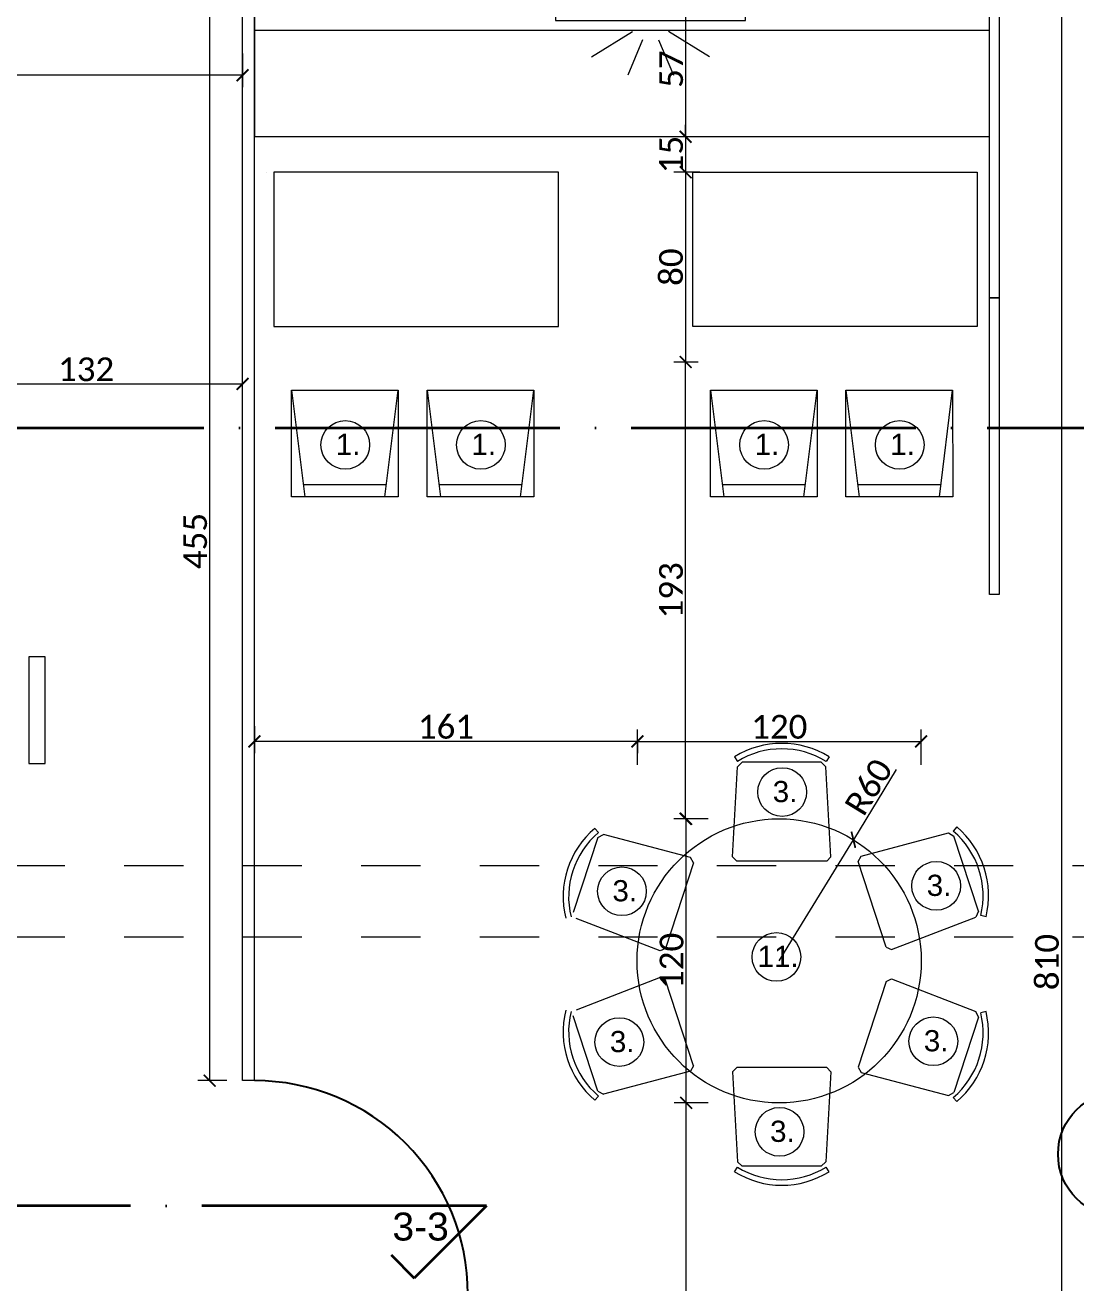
# Model space of a CAD drawing. Header units: centimetres. Extents: x -26724 to 60145, y -23645 to 6771.
# Drawn here: x -18802 to -18359, y -1786 to -1255 of the extents above; entities that cross this region are included whole.
import ezdxf

# ---------------------------------------------------------------- set-up
doc = ezdxf.new("R2010")
doc.units = ezdxf.units.CM
doc.linetypes.add('ACAD_ISO04W100', pattern=[30, 24, -3, 0, -3])
doc.linetypes.add('DALEKOVOD_VN', pattern=[5, 2.5, -2.5])
for name, color, linetype, lineweight in [('2.IZGLED', 7, 'Continuous', 13), ('4.KOTE', 88, 'Continuous', 15), ('namestaj', 8, 'Continuous', 9), ('namjestaj', 150, 'Continuous', 5), ('otvori', 5, 'Continuous', 20), ('vrata', 83, 'Continuous', 18)]:
    doc.layers.add(name, color=color, linetype=linetype, lineweight=lineweight)
doc.layers.add('IZGLED 2', color=253, linetype='Continuous', lineweight=9, true_color=0x828282)
doc.layers.add('pozicije', color=7, linetype='Continuous')
doc.styles.add('0.15', font='arial.ttf', dxfattribs={"height": 0.15})
doc.styles.get("Standard").update_dxf_attribs({"font": 'calibri.ttf'})
doc.dimstyles.new('ja 1 50', dxfattribs={"dimtxt": 10, "dimasz": 5, "dimexe": 5, "dimexo": 5, "dimgap": 1, "dimtad": 1, "dimdec": 0, "dimtxsty": 'Standard', "dimblk": 'ARCHTICK', "dimcen": 2.5, "dimclrd": 256, "dimclrt": 7, "dimadec": 0, "dimazin": 0, "dimtfac": 1, "dimtdec": 0, "dimtix": 1, "dimtmove": 1, "dimatfit": 3, "dimldrblk": 'ARCHTICK', "dimfxl": 10, "dimfxlon": 1, "dimlwd": 0, "dimlwe": 9, "dimarcsym": 0})

# ---------------------------------------------------------------- blocks, each defined once
blk = doc.blocks.new('UYYYYUUUUY')
at = {"layer": 'namestaj'}
for p, q in [((5448.04, -7059.31), (5437.38, -7076.64)), ((5424.75, -7104.17), (5424.75, -7064.17)), ((5424.75, -7064.17), (5427.75, -7064.17)), ((5440.91, -7080.76), (5455.81, -7074.54)), ((5440.91, -7087.58), (5455.81, -7093.79)), ((5448.04, -7109.03), (5437.38, -7091.7)), ((5427.75, -7104.17), (5424.75, -7104.17))]:
    blk.add_line(p, q, dxfattribs=at)
blk.add_lwpolyline([(5432.75, -7124.17), (5432.75, -7044.17), (5427.75, -7044.17), (5427.75, -7124.17), (5432.75, -7124.17)], dxfattribs=at)
blk = doc.blocks.new('_ArchTick')
at = {"color": 0, "linetype": 'ByBlock', "const_width": 0.15}
blk.add_lwpolyline([(-0.5, -0.5), (0.5, 0.5)], dxfattribs=at)
blk = doc.blocks.new('*D2517')
at = {"layer": '4.KOTE', "color": 0, "lineweight": 9, "transparency": 16777216}
for p, q in [((-18710.07, -1267.23), (-18710.07, -1281.39)), ((-18950.07, -1268.06), (-18950.07, -1281.39))]:
    blk.add_line(p, q, dxfattribs=at)
at = {"layer": '4.KOTE', "lineweight": 0, "transparency": 16777216}
blk.add_line((-18710.07, -1276.39), (-18950.07, -1276.39), dxfattribs=at)
at = {"layer": 'Defpoints', "color": 0, "transparency": 16777216}
for p in [(-18710.07, -1242.76, 13.5), (-18950.07, -1255.26, 13.5), (-18950.07, -1276.39)]:
    blk.add_point(p, dxfattribs=at)
at = {"layer": '4.KOTE', "lineweight": 0, "transparency": 16777216, "xscale": 5, "yscale": 5, "zscale": 5, "rotation": 180}
blk.add_blockref('_ArchTick', (-18950.07, -1276.39), dxfattribs=at)
at = {"layer": '4.KOTE', "lineweight": 0, "transparency": 16777216, "xscale": 5, "yscale": 5, "zscale": 5}
blk.add_blockref('_ArchTick', (-18710.07, -1276.39), dxfattribs=at)
at = {"layer": '4.KOTE', "color": 7, "transparency": 16777216, "insert": (-18830.07, -1270.26), "char_height": 10, "attachment_point": 5}
blk.add_mtext('240', dxfattribs=at)
blk = doc.blocks.new('*D2620')
at = {"layer": '4.KOTE', "color": 0, "lineweight": 9, "transparency": 16777216}
for p, q in [((-18513.69, -1709.65), (-18528.03, -1709.65)), ((-18518.57, -1903.24), (-18528.03, -1903.24))]:
    blk.add_line(p, q, dxfattribs=at)
at = {"layer": '4.KOTE', "lineweight": 0, "transparency": 16777216}
blk.add_line((-18523.03, -1903.24), (-18523.03, -1709.65), dxfattribs=at)
at = {"layer": 'Defpoints', "color": 0, "transparency": 16777216}
for p in [(-18523.03, -1709.65), (-18484.18, -1709.65, 13.5), (-18506.07, -1903.24, 27)]:
    blk.add_point(p, dxfattribs=at)
at = {"layer": '4.KOTE', "lineweight": 0, "transparency": 16777216, "xscale": 5, "yscale": 5, "zscale": 5}
for p, rotation in [((-18523.03, -1709.65), 90), ((-18523.03, -1903.24), 270)]:
    blk.add_blockref('_ArchTick', p, dxfattribs=dict(at, rotation=rotation))
at = {"layer": '4.KOTE', "color": 7, "transparency": 16777216, "insert": (-18529.15, -1806.45), "char_height": 10, "attachment_point": 5, "rotation": 90}
blk.add_mtext('194', dxfattribs=at)
blk = doc.blocks.new('*D2621')
at = {"layer": '4.KOTE', "color": 0, "lineweight": 9, "transparency": 16777216}
for p, q in [((-18513.69, -1589.86), (-18528.03, -1589.86)), ((-18513.69, -1709.65), (-18528.03, -1709.65))]:
    blk.add_line(p, q, dxfattribs=at)
at = {"layer": '4.KOTE', "lineweight": 0, "transparency": 16777216}
blk.add_line((-18523.03, -1709.65), (-18523.03, -1589.86), dxfattribs=at)
at = {"layer": 'Defpoints', "color": 0, "lineweight": 50, "transparency": 16777216}
for p in [(-18523.03, -1589.86), (-18484.21, -1589.86, 13.5), (-18484.18, -1709.65, 13.5)]:
    blk.add_point(p, dxfattribs=at)
at = {"layer": '4.KOTE', "lineweight": 0, "transparency": 16777216, "xscale": 5, "yscale": 5, "zscale": 5}
for p, rotation in [((-18523.03, -1589.86), 90), ((-18523.03, -1709.65), 270)]:
    blk.add_blockref('_ArchTick', p, dxfattribs=dict(at, rotation=rotation))
at = {"layer": '4.KOTE', "color": 7, "transparency": 16777216, "insert": (-18529.15, -1649.76), "char_height": 10, "attachment_point": 5, "rotation": 90}
blk.add_mtext('120', dxfattribs=at)
blk = doc.blocks.new('*D2622')
at = {"layer": '4.KOTE', "color": 0, "lineweight": 9, "transparency": 16777216}
for p, q in [((-18543.59, -1567.11), (-18543.59, -1552.24)), ((-18423.96, -1567.11), (-18423.96, -1552.24))]:
    blk.add_line(p, q, dxfattribs=at)
at = {"layer": '4.KOTE', "lineweight": 0, "transparency": 16777216}
blk.add_line((-18543.59, -1557.24), (-18423.96, -1557.24), dxfattribs=at)
at = {"layer": 'Defpoints', "color": 0, "lineweight": 50, "transparency": 16777216}
for p in [(-18423.96, -1557.24), (-18543.59, -1653.71, 13.5), (-18423.96, -1651.79, 13.5)]:
    blk.add_point(p, dxfattribs=at)
at = {"layer": '4.KOTE', "lineweight": 0, "transparency": 16777216, "xscale": 5, "yscale": 5, "zscale": 5, "rotation": 180}
blk.add_blockref('_ArchTick', (-18543.59, -1557.24), dxfattribs=at)
at = {"layer": '4.KOTE', "lineweight": 0, "transparency": 16777216, "xscale": 5, "yscale": 5, "zscale": 5}
blk.add_blockref('_ArchTick', (-18423.96, -1557.24), dxfattribs=at)
at = {"layer": '4.KOTE', "color": 7, "transparency": 16777216, "insert": (-18483.78, -1551.12), "char_height": 10, "attachment_point": 5}
blk.add_mtext('120', dxfattribs=at)
blk = doc.blocks.new('*D2426')
at = {"layer": '4.KOTE', "color": 0, "lineweight": 9, "transparency": 16777216}
for p, q in [((-18705.07, -1550.86), (-18705.07, -1562.24)), ((-18543.59, -1557.24), (-18543.59, -1562.24))]:
    blk.add_line(p, q, dxfattribs=at)
at = {"layer": '4.KOTE', "lineweight": 0, "transparency": 16777216}
blk.add_line((-18543.59, -1557.24), (-18705.07, -1557.24), dxfattribs=at)
at = {"layer": 'Defpoints', "color": 0, "transparency": 16777216}
for p in [(-18705.07, -1546.5, 13.5), (-18543.59, -1552.24), (-18705.07, -1557.24)]:
    blk.add_point(p, dxfattribs=at)
at = {"layer": '4.KOTE', "lineweight": 0, "transparency": 16777216, "xscale": 5, "yscale": 5, "zscale": 5, "rotation": 180}
blk.add_blockref('_ArchTick', (-18705.07, -1557.24), dxfattribs=at)
at = {"layer": '4.KOTE', "lineweight": 0, "transparency": 16777216, "xscale": 5, "yscale": 5, "zscale": 5}
blk.add_blockref('_ArchTick', (-18543.59, -1557.24), dxfattribs=at)
at = {"layer": '4.KOTE', "color": 7, "transparency": 16777216, "insert": (-18624.33, -1551.12), "char_height": 10, "attachment_point": 5}
blk.add_mtext('161', dxfattribs=at)
blk = doc.blocks.new('*D2427')
at = {"layer": '4.KOTE', "color": 0, "lineweight": 9, "transparency": 16777216}
for p, q in [((-18517.13, -1245.26), (-18528.27, -1245.26)), ((-18517.13, -1302.35), (-18528.27, -1302.35))]:
    blk.add_line(p, q, dxfattribs=at)
at = {"layer": '4.KOTE', "lineweight": 0, "transparency": 16777216}
blk.add_line((-18523.27, -1245.26), (-18523.27, -1302.35), dxfattribs=at)
at = {"layer": 'Defpoints', "color": 0, "transparency": 16777216}
for p in [(-18513.3, -1245.26, 13.5), (-18523.27, -1302.35), (-18513.3, -1302.35, 13.5)]:
    blk.add_point(p, dxfattribs=at)
at = {"layer": '4.KOTE', "lineweight": 0, "transparency": 16777216, "xscale": 5, "yscale": 5, "zscale": 5}
for p, rotation in [((-18523.27, -1245.26), 90), ((-18523.27, -1302.35), 270)]:
    blk.add_blockref('_ArchTick', p, dxfattribs=dict(at, rotation=rotation))
at = {"layer": '4.KOTE', "color": 7, "transparency": 16777216, "insert": (-18529.34, -1273.8), "char_height": 10, "attachment_point": 5, "rotation": 90}
blk.add_mtext('57', dxfattribs=at)
blk = doc.blocks.new('*D2428')
at = {"layer": '4.KOTE', "lineweight": 0, "transparency": 16777216}
for p, q in [((-18523.27, -1302.35), (-18523.27, -1297.35)), ((-18523.27, -1302.35), (-18523.27, -1317.28)), ((-18523.27, -1317.28), (-18523.27, -1322.28))]:
    blk.add_line(p, q, dxfattribs=at)
at = {"layer": '4.KOTE', "color": 0, "lineweight": 9, "transparency": 16777216}
for p, q in [((-18517.13, -1302.35), (-18528.27, -1302.35)), ((-18517.3, -1317.28), (-18528.27, -1317.28))]:
    blk.add_line(p, q, dxfattribs=at)
at = {"layer": 'Defpoints', "color": 0, "transparency": 16777216}
for p in [(-18513.3, -1302.35, 13.5), (-18523.27, -1317.28), (-18499.35, -1317.28, 27)]:
    blk.add_point(p, dxfattribs=at)
at = {"layer": '4.KOTE', "lineweight": 0, "transparency": 16777216, "xscale": 5, "yscale": 5, "zscale": 5}
for p, rotation in [((-18523.27, -1302.35), 270), ((-18523.27, -1317.28), 90)]:
    blk.add_blockref('_ArchTick', p, dxfattribs=dict(at, rotation=rotation))
at = {"layer": '4.KOTE', "color": 7, "transparency": 16777216, "insert": (-18529.35, -1309.81), "char_height": 10, "attachment_point": 5, "rotation": 90}
blk.add_mtext('15', dxfattribs=at)
blk = doc.blocks.new('*D2429')
at = {"layer": '4.KOTE', "color": 0, "lineweight": 9, "transparency": 16777216}
for p, q in [((-18517.3, -1317.28), (-18528.27, -1317.28)), ((-18519.66, -1397.28), (-18528.27, -1397.28))]:
    blk.add_line(p, q, dxfattribs=at)
at = {"layer": '4.KOTE', "lineweight": 0, "transparency": 16777216}
blk.add_line((-18523.27, -1317.28), (-18523.27, -1397.28), dxfattribs=at)
at = {"layer": 'Defpoints', "color": 0, "transparency": 16777216}
for p in [(-18499.35, -1317.28, 27), (-18523.27, -1397.28), (-18509.37, -1397.28, 27)]:
    blk.add_point(p, dxfattribs=at)
at = {"layer": '4.KOTE', "lineweight": 0, "transparency": 16777216, "xscale": 5, "yscale": 5, "zscale": 5}
for p, rotation in [((-18523.27, -1317.28), 90), ((-18523.27, -1397.28), 270)]:
    blk.add_blockref('_ArchTick', p, dxfattribs=dict(at, rotation=rotation))
at = {"layer": '4.KOTE', "color": 7, "transparency": 16777216, "insert": (-18529.39, -1357.28), "char_height": 10, "attachment_point": 5, "rotation": 90}
blk.add_mtext('80', dxfattribs=at)
blk = doc.blocks.new('*D2423')
at = {"layer": '4.KOTE', "lineweight": 0, "transparency": 16777216}
for p in [(-18434.42, -1569.14), (-18483.82, -1649.76)]:
    blk.add_line(p, (-18452.52, -1598.69), dxfattribs=at)
at = {"layer": 'Defpoints', "color": 0, "transparency": 16777216}
for p in [(-18452.52, -1598.69, 13.5), (-18483.82, -1649.76, 13.5)]:
    blk.add_point(p, dxfattribs=at)
at = {"layer": '4.KOTE', "lineweight": 0, "transparency": 16777216, "xscale": 5, "yscale": 5, "zscale": 5, "rotation": 238.4960786267557}
blk.add_blockref('_ArchTick', (-18452.52, -1598.69), dxfattribs=at)
at = {"layer": '4.KOTE', "color": 7, "transparency": 16777216, "insert": (-18446.08, -1576.46), "char_height": 10, "attachment_point": 5, "rotation": 58.4961}
blk.add_mtext('R60', dxfattribs=at)
blk = doc.blocks.new('*D2630')
at = {"layer": '4.KOTE', "color": 0, "lineweight": 9, "transparency": 16777216}
for p, q in [((-18842.08, -1416.45), (-18842.08, -1401.52)), ((-18710.07, -1416.42), (-18710.07, -1401.52))]:
    blk.add_line(p, q, dxfattribs=at)
at = {"layer": '4.KOTE', "lineweight": 0, "transparency": 16777216}
blk.add_line((-18842.08, -1406.52), (-18710.07, -1406.52), dxfattribs=at)
at = {"layer": 'Defpoints', "color": 0, "transparency": 16777216}
for p in [(-18710.07, -1406.52), (-18710.07, -1514.72, 13.5), (-18842.08, -1542, 13.5)]:
    blk.add_point(p, dxfattribs=at)
at = {"layer": '4.KOTE', "lineweight": 0, "transparency": 16777216, "xscale": 5, "yscale": 5, "zscale": 5, "rotation": 180}
blk.add_blockref('_ArchTick', (-18842.08, -1406.52), dxfattribs=at)
at = {"layer": '4.KOTE', "lineweight": 0, "transparency": 16777216, "xscale": 5, "yscale": 5, "zscale": 5}
blk.add_blockref('_ArchTick', (-18710.07, -1406.52), dxfattribs=at)
at = {"layer": '4.KOTE', "color": 7, "transparency": 16777216, "insert": (-18776.08, -1400.4), "char_height": 10, "attachment_point": 5}
blk.add_mtext('132', dxfattribs=at)
blk = doc.blocks.new('*D2635')
at = {"layer": '4.KOTE', "color": 0, "lineweight": 9, "transparency": 16777216}
for p, q in [((-18517.98, -1397.28), (-18528.27, -1397.28)), ((-18521.67, -1589.86), (-18528.27, -1589.86))]:
    blk.add_line(p, q, dxfattribs=at)
at = {"layer": '4.KOTE', "lineweight": 0, "transparency": 16777216}
blk.add_line((-18523.27, -1589.86), (-18523.27, -1397.28), dxfattribs=at)
at = {"layer": 'Defpoints', "color": 0, "transparency": 16777216}
for p in [(-18523.27, -1397.28), (-18502.81, -1397.28, 27), (-18516.67, -1589.86)]:
    blk.add_point(p, dxfattribs=at)
at = {"layer": '4.KOTE', "lineweight": 0, "transparency": 16777216, "xscale": 5, "yscale": 5, "zscale": 5}
for p, rotation in [((-18523.27, -1397.28), 90), ((-18523.27, -1589.86), 270)]:
    blk.add_blockref('_ArchTick', p, dxfattribs=dict(at, rotation=rotation))
at = {"layer": '4.KOTE', "color": 7, "transparency": 16777216, "insert": (-18529.39, -1493.57), "char_height": 10, "attachment_point": 5, "rotation": 90}
blk.add_mtext('193', dxfattribs=at)
blk = doc.blocks.new('*D2646')
at = {"layer": '4.KOTE', "color": 0, "lineweight": 9, "transparency": 16777216}
for p, q in [((-18374.71, -1245.26), (-18359.74, -1245.26)), ((-18374.57, -2055.26), (-18359.74, -2055.26))]:
    blk.add_line(p, q, dxfattribs=at)
at = {"layer": '4.KOTE', "lineweight": 0, "transparency": 16777216}
blk.add_line((-18364.74, -1245.26), (-18364.74, -2055.26), dxfattribs=at)
at = {"layer": 'Defpoints', "color": 0, "transparency": 16777216}
for p in [(-18587.34, -1245.26, 13.5), (-18449.41, -2055.26, 13.5), (-18364.74, -2055.26)]:
    blk.add_point(p, dxfattribs=at)
at = {"layer": '4.KOTE', "lineweight": 0, "transparency": 16777216, "xscale": 5, "yscale": 5, "zscale": 5}
for p, rotation in [((-18364.74, -1245.26), 90), ((-18364.74, -2055.26), 270)]:
    blk.add_blockref('_ArchTick', p, dxfattribs=dict(at, rotation=rotation))
at = {"layer": '4.KOTE', "color": 7, "transparency": 16777216, "insert": (-18370.86, -1650.26), "char_height": 10, "attachment_point": 5, "rotation": 90}
blk.add_mtext('810', dxfattribs=at)
blk = doc.blocks.new('*D2651')
at = {"layer": '4.KOTE', "color": 0, "lineweight": 9, "transparency": 16777216}
for p, q in [((-18716.79, -1245.26), (-18729, -1245.26)), ((-18716.79, -1700.26), (-18729, -1700.26))]:
    blk.add_line(p, q, dxfattribs=at)
at = {"layer": '4.KOTE', "lineweight": 0, "transparency": 16777216}
blk.add_line((-18724, -1245.26), (-18724, -1700.26), dxfattribs=at)
at = {"layer": 'Defpoints', "color": 0, "transparency": 16777216}
for p in [(-18710.07, -1245.26, 13.5), (-18724, -1700.26), (-18710.07, -1700.26, 13.5)]:
    blk.add_point(p, dxfattribs=at)
at = {"layer": '4.KOTE', "lineweight": 0, "transparency": 16777216, "xscale": 5, "yscale": 5, "zscale": 5}
for p, rotation in [((-18724, -1245.26), 90), ((-18724, -1700.26), 270)]:
    blk.add_blockref('_ArchTick', p, dxfattribs=dict(at, rotation=rotation))
at = {"layer": '4.KOTE', "color": 7, "transparency": 16777216, "insert": (-18730.07, -1472.76), "char_height": 10, "attachment_point": 5, "rotation": 90}
blk.add_mtext('455', dxfattribs=at)
blk = doc.blocks.new('*D2652')
at = {"layer": '4.KOTE', "color": 0, "lineweight": 9, "transparency": 16777216}
for p, q in [((-6.71, -1700.26), (-18.93, -1700.26)), ((-23.93, -1790.26), (-8.93, -1790.26))]:
    blk.add_line(p, q, dxfattribs=at)
at = {"layer": '4.KOTE', "lineweight": 0, "transparency": 16777216}
blk.add_line((-13.93, -1700.26), (-13.93, -1790.26), dxfattribs=at)
at = {"layer": 'Defpoints', "color": 0, "transparency": 16777216}
for p in [(0, -1700.26, 13.5), (-18710.07, -1790.26, 13.5), (-13.93, -1790.26)]:
    blk.add_point(p, dxfattribs=at)
at = {"layer": '4.KOTE', "lineweight": 0, "transparency": 16777216, "xscale": 5, "yscale": 5, "zscale": 5}
for p, rotation in [((-13.93, -1700.26), 90), ((-13.93, -1790.26), 270)]:
    blk.add_blockref('_ArchTick', p, dxfattribs=dict(at, rotation=rotation))
at = {"layer": '4.KOTE', "color": 7, "transparency": 16777216, "insert": (-20.05, -1745.26), "char_height": 10, "attachment_point": 5, "rotation": 90}
blk.add_mtext('90', dxfattribs=at)

msp = doc.modelspace()

# ---------------------------------------------------------------- linework, layer by layer
at = {"color": 4}
msp.add_circle((-18339.77, -1731.28), 26.45, dxfattribs=at)
at = {"layer": '2.IZGLED', "color": 3, "elevation": 13.5}
for points in [[(-18391.07, -1245.26), (-18391.07, -1370.26), (-18395.07, -1370.26), (-18395.07, -1245.26), (-18391.07, -1245.26)], [(-18391.07, -1370.26), (-18391.07, -1495.26), (-18395.07, -1495.26), (-18395.07, -1370.26), (-18391.07, -1370.26)]]:
    msp.add_lwpolyline(points, dxfattribs=at)
at = {"layer": 'IZGLED 2', "color": 32, "linetype": 'ACAD_ISO04W100', "lineweight": 35, "ltscale": 5}
for p, q in [((-20197.29, -1425.03), (-17813.68, -1425.03)), ((-18607.25, -1753.08), (-19553.43, -1753.08))]:
    msp.add_line(p, q, dxfattribs=at)
at = {"layer": 'IZGLED 2', "color": 32, "lineweight": 35}
for p in [(-18607.25, -1753.08), (-18647.47, -1773.76)]:
    msp.add_line(p, (-18637.7, -1783.53), dxfattribs=at)
at = {"layer": 'namestaj'}
for centre in [(-18666.78, -1432.22), (-18609.61, -1432.22), (-18490.16, -1432.22), (-18432.99, -1432.22), (-18482.54, -1578.6), (-18550.13, -1620.42), (-18417.6, -1618.14, 13.5), (-18484.96, -1648.11), (-18551.21, -1684), (-18418.81, -1683.66), (-18483.65, -1721.85)]:
    msp.add_circle(centre, 10.27, dxfattribs=at)
at = {"layer": 'namjestaj', "transparency": 33554687}
for p, q in [((-18705.07, -1245.26, 13.5), (-18705.07, -1302.35, 13.5)), ((-18705.07, -1257.33, 13.5), (-18395.07, -1257.33, 13.5)), ((-18395.07, -1302.35, 13.5), (-18705.07, -1302.35, 13.5)), ((-18700.07, -1317.28, 13.5), (-18700.07, -1317.28, 13.5)), ((-18689.45, -1409.11, 13.5), (-18644.45, -1409.09, 13.5)), ((-18689.45, -1409.11, 13.5), (-18683.81, -1454.11, 13.5)), ((-18689.43, -1454.11, 13.5), (-18689.45, -1409.11, 13.5)), ((-18650.06, -1454.09, 13.5), (-18644.45, -1409.09, 13.5)), ((-18644.45, -1409.09, 13.5), (-18644.43, -1454.09, 13.5)), ((-18632.28, -1409.11, 13.5), (-18587.28, -1409.09, 13.5)), ((-18632.28, -1409.11, 13.5), (-18626.64, -1454.11, 13.5)), ((-18632.26, -1454.11, 13.5), (-18632.28, -1409.11, 13.5)), ((-18592.89, -1454.09, 13.5), (-18587.28, -1409.09, 13.5)), ((-18587.28, -1409.09, 13.5), (-18587.26, -1454.09, 13.5)), ((-18512.83, -1409.11, 13.5), (-18467.83, -1409.09, 13.5)), ((-18512.83, -1409.11, 13.5), (-18507.18, -1454.11, 13.5)), ((-18512.81, -1454.11, 13.5), (-18512.83, -1409.11, 13.5)), ((-18473.43, -1454.09, 13.5), (-18467.83, -1409.09, 13.5)), ((-18467.83, -1409.09, 13.5), (-18467.81, -1454.09, 13.5)), ((-18455.66, -1409.11, 13.5), (-18410.66, -1409.09, 13.5)), ((-18455.66, -1409.11, 13.5), (-18450.01, -1454.11, 13.5)), ((-18455.64, -1454.11, 13.5), (-18455.66, -1409.11, 13.5)), ((-18416.26, -1454.09, 13.5), (-18410.66, -1409.09, 13.5)), ((-18410.66, -1409.09, 13.5), (-18410.64, -1454.09, 13.5)), ((-18649.44, -1449.09, 13.5), (-18684.44, -1449.11, 13.5)), ((-18592.26, -1449.09, 13.5), (-18627.26, -1449.11, 13.5)), ((-18472.81, -1449.09, 13.5), (-18507.81, -1449.11, 13.5)), ((-18415.64, -1449.09, 13.5), (-18450.64, -1449.11, 13.5)), ((-18644.43, -1454.09, 13.5), (-18689.43, -1454.11, 13.5)), ((-18689.43, -1454.11, 13.5), (-18689.43, -1454.11, 13.5)), ((-18587.26, -1454.09, 13.5), (-18632.26, -1454.11, 13.5)), ((-18632.26, -1454.11, 13.5), (-18632.26, -1454.11, 13.5)), ((-18467.81, -1454.09, 13.5), (-18512.81, -1454.11, 13.5)), ((-18512.81, -1454.11, 13.5), (-18512.81, -1454.11, 13.5)), ((-18410.64, -1454.09, 13.5), (-18455.64, -1454.11, 13.5)), ((-18455.64, -1454.11, 13.5), (-18455.64, -1454.11, 13.5)), ((-18800.28, -1521.53, 13.5), (-18800.28, -1566.53, 13.5)), ((-18793.28, -1521.53, 13.5), (-18800.28, -1521.53, 13.5)), ((-18793.28, -1566.53, 13.5), (-18793.28, -1521.53, 13.5)), ((-18502.64, -1563.73, 13.5), (-18501.42, -1565.69, 13.5)), ((-18462.78, -1563.73, 13.5), (-18464, -1565.69, 13.5)), ((-18800.28, -1566.53, 13.5), (-18793.28, -1566.53, 13.5)), ((-18503.44, -1605.85, 13.5), (-18501.33, -1567.89, 13.5)), ((-18501.33, -1567.89, 13.5), (-18499.38, -1566.04, 13.5)), ((-18466.05, -1566.04, 13.5), (-18499.38, -1566.04, 13.5)), ((-18466.05, -1566.04, 13.5), (-18464.09, -1567.89, 13.5)), ((-18461.98, -1605.85, 13.5), (-18464.09, -1567.89, 13.5)), ((-18561.51, -1593.89, 13.5), (-18560.01, -1595.66, 13.5)), ((-18449.22, -1605.58, 13.5), (-18412.46, -1595.85, 13.5)), ((-18412.46, -1595.85, 13.5), (-18410.09, -1597.14, 13.5)), ((-18408.9, -1593.32, 13.5), (-18410.4, -1595.09, 13.5)), ((-18560.32, -1597.71, 13.5), (-18570.62, -1629.42, 13.5)), ((-18560.32, -1597.71, 13.5), (-18557.96, -1596.43, 13.5)), ((-18521.2, -1606.15, 13.5), (-18557.96, -1596.43, 13.5)), ((-18399.79, -1628.84, 13.5), (-18410.09, -1597.14, 13.5)), ((-18519.98, -1608.39, 13.5), (-18521.2, -1606.15, 13.5)), ((-18501.69, -1607.7, 13.5), (-18503.44, -1605.85, 13.5)), ((-18463.73, -1607.7, 13.5), (-18461.98, -1605.85, 13.5)), ((-18450.44, -1607.81, 13.5), (-18449.22, -1605.58, 13.5)), ((-18519.98, -1608.39, 13.5), (-18531.71, -1644.49, 13.5)), ((-18463.73, -1607.7, 13.5), (-18501.69, -1607.7, 13.5)), ((-18438.71, -1643.92, 13.5), (-18450.44, -1607.81, 13.5)), ((-18534.01, -1645.59, 13.5), (-18569.47, -1631.85, 13.5)), ((-18436.41, -1645.01, 13.5), (-18400.95, -1631.27, 13.5)), ((-18399.79, -1628.84, 13.5), (-18400.95, -1631.27, 13.5)), ((-18396.59, -1631.23, 13.5), (-18398.83, -1630.68, 13.5)), ((-18531.71, -1644.49, 13.5), (-18534.01, -1645.59, 13.5)), ((-18438.71, -1643.92, 13.5), (-18436.41, -1645.01, 13.5)), ((-18534.01, -1656.81, 13.5), (-18569.47, -1670.55, 13.5)), ((-18531.71, -1657.91, 13.5), (-18534.01, -1656.81, 13.5)), ((-18519.98, -1694.01, 13.5), (-18531.71, -1657.91, 13.5)), ((-18438.71, -1658.49, 13.5), (-18450.44, -1694.59, 13.5)), ((-18438.71, -1658.49, 13.5), (-18436.41, -1657.39, 13.5)), ((-18436.41, -1657.39, 13.5), (-18400.95, -1671.13, 13.5)), ((-18560.32, -1704.69, 13.5), (-18570.62, -1672.98, 13.5)), ((-18399.79, -1673.56, 13.5), (-18410.09, -1705.26, 13.5)), ((-18399.79, -1673.56, 13.5), (-18400.95, -1671.13, 13.5)), ((-18396.59, -1671.17, 13.5), (-18398.83, -1671.72, 13.5)), ((-18521.2, -1696.25, 13.5), (-18557.96, -1705.97, 13.5)), ((-18519.98, -1694.01, 13.5), (-18521.2, -1696.25, 13.5)), ((-18501.69, -1694.7, 13.5), (-18503.44, -1696.55, 13.5)), ((-18503.44, -1696.55, 13.5), (-18501.33, -1734.52, 13.5)), ((-18463.73, -1694.7, 13.5), (-18501.69, -1694.7, 13.5)), ((-18461.98, -1696.55, 13.5), (-18464.09, -1734.52, 13.5)), ((-18463.73, -1694.7, 13.5), (-18461.98, -1696.55, 13.5)), ((-18450.44, -1694.59, 13.5), (-18449.22, -1696.83, 13.5)), ((-18449.22, -1696.83, 13.5), (-18412.46, -1706.55, 13.5)), ((-18561.51, -1708.51, 13.5), (-18560.01, -1706.74, 13.5)), ((-18560.32, -1704.69, 13.5), (-18557.96, -1705.97, 13.5)), ((-18412.46, -1706.55, 13.5), (-18410.09, -1705.26, 13.5)), ((-18408.9, -1709.08, 13.5), (-18410.4, -1707.31, 13.5)), ((-18502.64, -1738.67, 13.5), (-18501.42, -1736.71, 13.5)), ((-18501.33, -1734.52, 13.5), (-18499.38, -1736.36, 13.5)), ((-18466.05, -1736.36, 13.5), (-18499.38, -1736.36, 13.5)), ((-18466.05, -1736.36, 13.5), (-18464.09, -1734.52, 13.5)), ((-18462.78, -1738.67, 13.5), (-18464, -1736.71, 13.5))]:
    msp.add_line(p, q, dxfattribs=at)
at = {"layer": 'namjestaj', "color": 32, "linetype": 'DALEKOVOD_VN', "ltscale": 10, "true_color": 0xcd6928}
for p, q in [((-17985.07, -1609.76, 13.5), (-19185.07, -1609.76, 13.5)), ((-17985.07, -1639.76, 13.5), (-19185.07, -1639.76, 13.5))]:
    msp.add_line(p, q, dxfattribs=at)
at = {"layer": 'namjestaj', "elevation": 13.5}
for points in [[(-18576.88, -1317.28), (-18696.88, -1317.28), (-18696.88, -1382.28), (-18576.88, -1382.28), (-18576.88, -1317.28)], [(-18520.26, -1317.28), (-18400.26, -1317.28), (-18400.26, -1382.28), (-18520.26, -1382.28), (-18520.26, -1317.28)]]:
    msp.add_lwpolyline(points, dxfattribs=at)
at = {"layer": 'namjestaj', "transparency": 33554687}
msp.add_circle((-18483.82, -1649.76, 13.5), 59.9, dxfattribs=at)
for centre, radius, start, end in [((-18482.71, -1595.87, 13.5), 37.82, 58.1974, 121.8026), ((-18482.71, -1595.87, 13.5), 35.5, 58.1974, 121.8026), ((-18537.1, -1622.78, 13.5), 37.82, 130.1974, 193.8026), ((-18537.1, -1622.78, 13.5), 35.5, 130.1974, 193.8026), ((-18433.31, -1622.21, 13.5), 35.5, 346.1974, 49.8026), ((-18433.31, -1622.21, 13.5), 37.82, 346.1974, 49.8026), ((-18537.1, -1679.62, 13.5), 37.82, 166.1974, 229.8026), ((-18537.1, -1679.62, 13.5), 35.5, 166.1974, 229.8026), ((-18433.31, -1680.19, 13.5), 35.5, 310.1974, 13.8026), ((-18433.31, -1680.19, 13.5), 37.82, 310.1974, 13.8026), ((-18482.71, -1706.54, 13.5), 37.82, 238.1974, 301.8026), ((-18482.71, -1706.54, 13.5), 35.5, 238.1974, 301.8026)]:
    msp.add_arc(centre, radius, start, end, dxfattribs=at)
at = {"layer": 'otvori'}
for p, q in [((-18710.07, -1700.26, 13.5), (-18710.07, -1245.26, 13.5)), ((-18705.07, -1700.26, 13.5), (-18705.07, -1245.26, 13.5)), ((-18705.07, -1700.26, 13.5), (-18710.07, -1700.26, 13.5))]:
    msp.add_line(p, q, dxfattribs=at)
at = {"layer": 'vrata', "lineweight": 25, "ltscale": 12}
msp.add_arc((-18705.07, -1790.26, 13.5), 90, 0, 90.0003, dxfattribs=at)

# ---------------------------------------------------------------- block references
at = {"layer": '4.KOTE', "rotation": 270}
msp.add_blockref('UYYYYUUUUY', (-11453.9, 4179.49, 20.25), dxfattribs=at)

# ---------------------------------------------------------------- texts
at = {"layer": 'IZGLED 2', "color": 32, "style": '0.15'}
msp.add_text('3-3', height=11.788, dxfattribs=at).set_placement((-18646.92, -1767.67))
at = {"layer": 'pozicije', "style": '0.15'}
for s, p in [('1.', (-18670.78, -1436.45)), ('1.', (-18613.61, -1436.45)), ('1.', (-18494.15, -1436.45)), ('1.', (-18436.98, -1436.45)), ('3.', (-18486.53, -1582.84)), ('3.', (-18554.13, -1624.65)), ('3.', (-18421.59, -1622.38, 13.5)), ('11.', (-18492.93, -1652.34)), ('3.', (-18555.21, -1688.24)), ('3.', (-18422.81, -1687.89)), ('3.', (-18487.65, -1726.08))]:
    msp.add_text(s, height=8.93, dxfattribs=at).set_placement(p)

# ---------------------------------------------------------------- dimensions: what is measured, and where the dimension line sits
at = {"layer": '4.KOTE'}
for base, p1, p2, picture, middle in [((-18950.07, -1276.39), (-18710.07, -1242.76, 13.5), (-18950.07, -1255.26, 13.5), '*D2517', (-18830.07, -1270.26)), ((-18710.07, -1406.52), (-18842.08, -1542, 13.5), (-18710.07, -1514.72, 13.5), '*D2630', (-18776.08, -1400.4)), ((-18705.07, -1557.24), (-18543.59, -1552.24), (-18705.07, -1546.5, 13.5), '*D2426', (-18624.33, -1551.12)), ((-18423.96, -1557.24), (-18543.59, -1653.71, 13.5), (-18423.96, -1651.79, 13.5), '*D2622', (-18483.78, -1551.12))]:
    dim = msp.add_linear_dim(base=base, p1=p1, p2=p2, dimstyle='ja 1 50', dxfattribs=at)
    dim.commit()
    dim.dimension.update_dxf_attribs({"geometry": picture, "text_midpoint": middle})
for base, p1, p2, picture, middle in [((-18724, -1700.26), (-18710.07, -1245.26, 13.5), (-18710.07, -1700.26, 13.5), '*D2651', (-18730.07, -1472.76)), ((-18364.74, -2055.26), (-18587.34, -1245.26, 13.5), (-18449.41, -2055.26, 13.5), '*D2646', (-18370.86, -1650.26)), ((-18523.27, -1302.35), (-18513.3, -1245.26, 13.5), (-18513.3, -1302.35, 13.5), '*D2427', (-18529.34, -1273.8)), ((-18523.27, -1317.28), (-18513.3, -1302.35, 13.5), (-18499.35, -1317.28, 27), '*D2428', (-18529.35, -1309.81)), ((-18523.27, -1397.28), (-18499.35, -1317.28, 27), (-18509.37, -1397.28, 27), '*D2429', (-18529.39, -1357.28)), ((-18523.27, -1397.28), (-18516.67, -1589.86), (-18502.81, -1397.28, 27), '*D2635', (-18529.39, -1493.57)), ((-18523.03, -1589.86), (-18484.18, -1709.65, 13.5), (-18484.21, -1589.86, 13.5), '*D2621', (-18529.15, -1649.76)), ((-13.93, -1790.26), (0, -1700.26, 13.5), (-18710.07, -1790.26, 13.5), '*D2652', (-20.05, -1745.26)), ((-18523.03, -1709.65), (-18506.07, -1903.24, 27), (-18484.18, -1709.65, 13.5), '*D2620', (-18529.15, -1806.45))]:
    dim = msp.add_linear_dim(base=base, p1=p1, p2=p2, angle=90, dimstyle='ja 1 50', dxfattribs=at)
    dim.commit()
    dim.dimension.update_dxf_attribs({"geometry": picture, "text_midpoint": middle})
dim = msp.add_radius_dim(center=(-18483.82, -1649.76, 13.5), mpoint=(-18452.52, -1598.69, 13.5), dimstyle='ja 1 50', dxfattribs=at)
dim.commit()
dim.dimension.update_dxf_attribs({"geometry": '*D2423', "text_midpoint": (-18446.08, -1576.46)})

doc.saveas('drawing.dxf')
